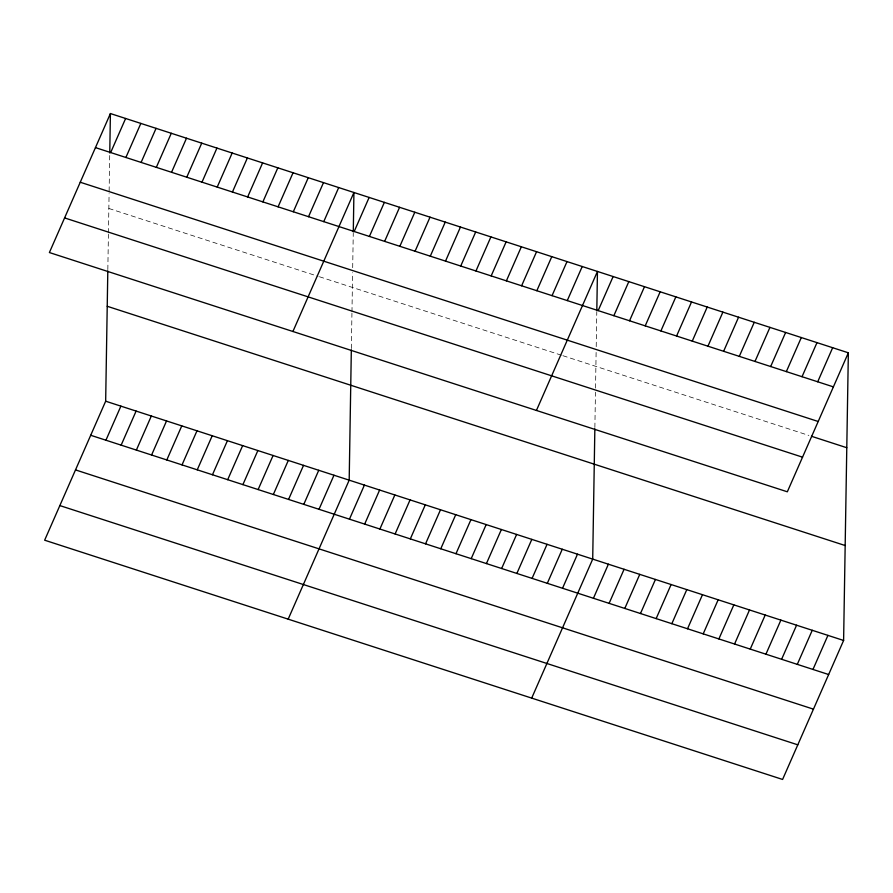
<?xml version="1.0" encoding="UTF-8"?>
<svg xmlns="http://www.w3.org/2000/svg" width="893" height="893" viewBox="0 0 893 893"><rect width="100%" height="100%" fill="white"/><g stroke="black" fill="none" stroke-linecap="round" stroke-linejoin="round"><path stroke-width="0.67" stroke-dasharray="4.46 3.35" d="M107.83 269.597L108.421 234.279M108.444 232.928L109.091 193.681M109.125 191.214L109.739 154.232M351.351 348.56L351.942 313.231M351.965 311.88L352.612 272.633M352.69 267.699L353.26 233.185M594.872 427.513L595.464 392.194M595.531 388.12L596.133 351.585M596.211 346.651L596.781 312.137M108.846 208.471L318.12 276.328M319.381 276.73L561.641 355.28M562.903 355.693L808.891 435.438"/><path stroke-width="1.34" d="M848.35 352.802L787.336 491.797L49.394 252.54L110.408 113.545L848.35 352.802L843.606 640.46L782.592 779.455L44.65 540.198L105.664 401.203L107.807 270.959M109.761 152.993L110.408 113.545M351.329 349.911L349.185 480.166L288.171 619.162M353.282 231.946L353.929 192.497L292.915 331.493M594.85 428.863L592.706 559.118L531.692 698.114M596.803 310.898L597.45 271.45L536.436 410.445M110.676 152.547L125.623 118.479M125.891 157.481L140.848 123.413M141.116 162.414L156.063 128.346M156.331 167.348L171.289 133.28M171.556 172.282L186.503 138.214M186.771 177.216L201.729 143.148M201.997 182.15L216.943 148.082M105.932 440.216L120.89 406.148M217.211 187.083L232.169 153.016M121.147 445.149L136.104 411.081M232.437 192.028L247.383 157.949M136.372 450.083L151.33 416.015M247.651 196.962L262.609 162.894M151.587 455.017L166.544 420.949M262.877 201.896L277.823 167.828M166.812 459.951L181.77 425.883M278.091 206.83L293.049 172.762M182.027 464.885L196.985 430.817M293.317 211.764L308.264 177.696M197.253 469.818L212.21 435.751M308.531 216.698L323.489 182.63M212.467 474.752L227.425 440.684M323.757 221.631L338.704 187.563M227.693 479.686L242.65 445.618M242.907 484.62L257.865 450.552M354.197 231.499L369.144 197.431M258.133 489.554L273.091 455.486M369.412 236.433L384.37 202.365M273.347 494.488L288.305 460.42M384.637 241.367L399.584 207.299M288.573 499.421L303.531 465.353M399.852 246.301L414.81 212.233M303.787 504.366L318.745 470.287M415.078 251.234L430.024 217.166M319.013 509.3L333.971 475.232M430.292 256.168L445.25 222.1M445.518 261.113L460.464 227.034M349.453 519.168L364.411 485.1M460.732 266.047L475.69 231.979M364.668 524.102L379.625 490.034M475.958 270.981L490.904 236.913M379.893 529.036L394.851 494.968M491.172 275.915L506.13 241.847M395.108 533.969L410.066 499.901M506.398 280.849L521.345 246.781M410.334 538.903L425.291 504.835M521.612 285.782L536.57 251.714M425.548 543.837L440.506 509.769M536.838 290.716L551.785 256.648M440.774 548.771L455.731 514.703M552.053 295.65L567.01 261.582M455.988 553.705L470.946 519.637M567.278 300.584L582.225 266.516M471.214 558.638L486.172 524.571M486.428 563.572L501.386 529.504M598.176 310.608L613.134 276.54M501.654 568.506L516.612 534.438M613.859 315.687L628.817 281.619M516.868 573.451L531.826 539.372M629.543 320.777L644.489 286.698M532.094 578.385L547.052 544.317M645.215 325.856L660.173 291.788M547.309 583.319L562.266 549.251M660.898 330.935L675.856 296.867M562.534 588.253L577.492 554.185M676.581 336.025L691.539 301.957M692.265 341.104L707.223 307.036M593.432 598.265L608.39 564.197M707.948 346.194L722.895 312.126M609.115 603.355L624.073 569.288M723.631 351.273L738.578 317.205M624.799 608.434L639.756 574.366M739.304 356.363L754.261 322.295M640.482 613.524L655.429 579.457M754.987 361.442L769.945 327.374M656.154 618.603L671.112 584.535M770.67 366.532L785.628 332.464M671.837 623.694L686.795 589.626M786.353 371.611L801.311 337.543M687.521 628.772L702.478 594.705M802.037 376.701L816.983 342.633M703.204 633.863L718.162 599.783M817.709 381.78L832.667 347.712M718.887 638.941L733.834 604.874M734.559 644.02L749.517 609.952M750.243 649.111L765.201 615.043M765.926 654.189L780.884 620.122M781.609 659.28L796.567 625.212M797.293 664.359L812.25 630.291M812.976 669.449L827.923 635.381M95.451 147.613L833.392 386.87M80.247 182.239L818.2 421.496M811.503 436.286L846.787 447.728M64.597 217.914L802.539 457.171M107.227 306.277L845.169 545.534M105.664 401.203L843.606 640.46M90.706 435.282L828.648 674.528M75.514 469.908L813.456 709.154M59.853 505.583L797.795 744.829"/></g></svg>
